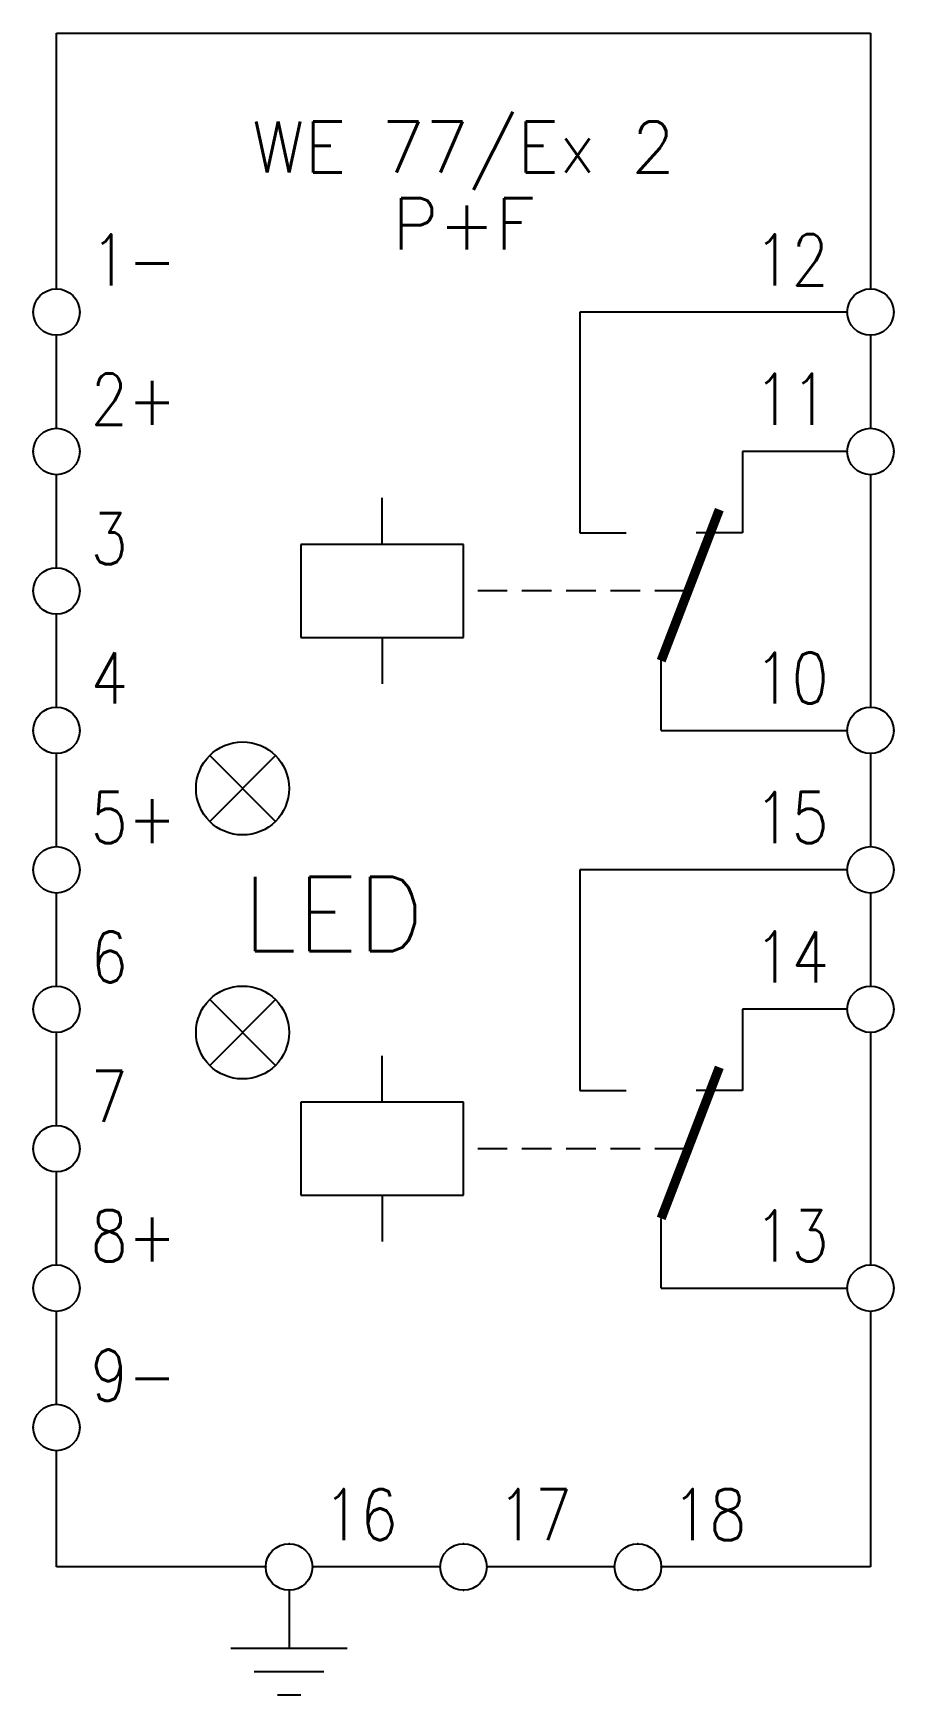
# Model space of a CAD drawing. Extents: x 20 to 320, y 1 to 240.
# Drawn here: x 69 to 106, y 168.5 to 240 of the extents above; entities outside this region: 2.
import ezdxf
from ezdxf.enums import TextEntityAlignment as Align

# ---------------------------------------------------------------- set-up
doc = ezdxf.new("R2010")
doc.units = 0
doc.header["$LTSCALE"] = 0.1
doc.header["$MEASUREMENT"] = 0
doc.linetypes.add('DASHED', pattern=[19.05, 12.7, -6.35])
doc.layers.get('0').update_dxf_attribs({"linetype": 'CONTINUOUS'})
for name, color, linetype in [('1', 8, 'CONTINUOUS'), ('10', 8, 'DASHED'), ('12', 30, 'DASHED'), ('3', 30, 'CONTINUOUS'), ('C', 7, 'CONTINUOUS'), ('TXT', 7, 'CONTINUOUS')]:
    doc.layers.add(name, color=color, linetype=linetype)
doc.styles.add('ROMANS', font='ROMANS.shx')
doc.styles.get("Standard").update_dxf_attribs({"font": 'txt.shx'})

# ---------------------------------------------------------------- blocks, each defined once
blk = doc.blocks.new('ATT_TEXT', base_point=(87.5, 228))
blk = doc.blocks.new('KLEM')
at = {"layer": '1'}
blk.add_circle((0, 0), 1, dxfattribs=at)
at = {"layer": 'C', "color": 1}
blk.add_point((0, 1), dxfattribs=at)
at = {"layer": 'C', "color": 3}
blk.add_point((-1, 0), dxfattribs=at)
at = {"layer": 'C', "color": 4}
blk.add_point((1, 0), dxfattribs=at)
at = {"layer": 'C', "color": 2}
blk.add_point((0, -1), dxfattribs=at)
at = {"flags": 1}
blk.add_attdef('SYMBTYPE', (0, 0), '', height=0.2, dxfattribs=at)
at = {"layer": '10', "style": 'ROMANS', "width": 0.85}
blk.add_attdef('T1', (1.466, 1.151), '', height=2.2, dxfattribs=at)
at = {"layer": '12', "style": 'ROMANS', "width": 0.85}
for tag, p in [('LOCCODE', (-12.037, 1.151)), ('STROOK', (-2.037, 1.151))]:
    blk.add_attdef(tag, text='', height=2.2, dxfattribs=at).set_placement(p, align=Align.RIGHT)
blk = doc.blocks.new('DWGFILE', base_point=(320, 2))
blk = doc.blocks.new('DWGDATE', base_point=(20, 2))

msp = doc.modelspace()

# ---------------------------------------------------------------- linework, layer by layer
at = {"layer": '1'}
for p, q in [((104, 228), (92.5, 228)), ((92.5, 228), (92.5, 218.5)), ((104, 222), (99.5, 222)), ((99.5, 222), (99.5, 218.5)), ((84, 218), (84, 220)), ((92.5, 218.5), (94.5, 218.5)), ((99.5, 218.5), (97.5, 218.5)), ((87.5, 218), (80.5, 218)), ((80.5, 218), (80.5, 214)), ((87.5, 214), (87.5, 218)), ((80.5, 214), (87.5, 214)), ((84, 214), (84, 212)), ((96, 210), (96, 213)), ((96, 210), (104, 210)), ((76.586, 206.086), (79.414, 208.914)), ((76.586, 208.914), (79.414, 206.086)), ((92.5, 204), (92.5, 194.5)), ((104, 204), (92.5, 204)), ((76.586, 198.414), (79.414, 195.586)), ((76.586, 195.586), (79.414, 198.414)), ((99.5, 198), (99.5, 194.5)), ((104, 198), (99.5, 198)), ((84, 194), (84, 196)), ((92.5, 194.5), (94.5, 194.5)), ((99.5, 194.5), (97.5, 194.5)), ((87.5, 194), (80.5, 194)), ((80.5, 194), (80.5, 190)), ((87.5, 190), (87.5, 194)), ((80.5, 190), (87.5, 190)), ((84, 190), (84, 188)), ((96, 186), (96, 189)), ((96, 186), (104, 186)), ((80, 173), (80, 170.5)), ((77.5, 170.5), (82.5, 170.5)), ((78.5, 169.5), (81.5, 169.5)), ((79.5, 168.5), (80.5, 168.5))]:
    msp.add_line(p, q, dxfattribs=at)
at = {"layer": '1', "const_width": 0.4}
for points in [[(96, 213), (98.5, 219.5)], [(96, 189), (98.5, 195.5)]]:
    msp.add_lwpolyline(points, dxfattribs=at)
at = {"layer": '1'}
for centre in [(78, 207.5), (78, 197)]:
    msp.add_circle(centre, 2, dxfattribs=at)
at = {"layer": '10'}
for p, q in [((97, 216), (87.5, 216)), ((97, 192), (87.5, 192))]:
    msp.add_line(p, q, dxfattribs=at)
at = {"layer": '3'}
for p, q in [((70, 240), (105, 240)), ((70, 229), (70, 240)), ((105, 240), (105, 229)), ((70, 223), (70, 227)), ((105, 227), (105, 223)), ((70, 217), (70, 221)), ((105, 221), (105, 211)), ((70, 211), (70, 215)), ((70, 205), (70, 209)), ((105, 209), (105, 205)), ((70, 199), (70, 203)), ((105, 203), (105, 199)), ((70, 193), (70, 197)), ((105, 197), (105, 187)), ((70, 187), (70, 191)), ((70, 181), (70, 185)), ((105, 185), (105, 174)), ((70, 174), (70, 179)), ((79, 174), (70, 174)), ((86.5, 174), (81, 174)), ((94, 174), (88.5, 174)), ((105, 174), (96, 174))]:
    msp.add_line(p, q, dxfattribs=at)

# ---------------------------------------------------------------- block references
at = {"layer": '1'}
for p, values in [((70, 228), {'T1': '1-'}), ((70, 222), {'T1': '2+'}), ((70, 216), {'T1': '3'}), ((70, 210), {'T1': '4'}), ((70, 204), {'T1': '5+'}), ((70, 198), {'T1': '6'}), ((70, 192), {'T1': '7'}), ((70, 186), {'T1': '8+'}), ((70, 180), {'T1': '9-'}), ((80, 174), {'T1': '16'}), ((87.5, 174), {'T1': '17'}), ((95, 174), {'T1': '18'})]:
    msp.add_blockref('KLEM', p, dxfattribs=at).add_auto_attribs(values)
ref = msp.add_blockref('KLEM', (105, 228), dxfattribs=at)
ref.add_attrib('T1', '12', (100, 229.151), dxfattribs={"layer": '10', "height": 2.2, "style": 'ROMANS', "width": 0.85})
ref = msp.add_blockref('KLEM', (105, 222), dxfattribs=at)
ref.add_attrib('T1', '11', (100, 223.151), dxfattribs={"layer": '10', "height": 2.2, "style": 'ROMANS', "width": 0.85})
ref = msp.add_blockref('KLEM', (105, 210), dxfattribs=at)
ref.add_attrib('T1', '10', (100, 211.151), dxfattribs={"layer": '10', "height": 2.2, "style": 'ROMANS', "width": 0.85})
ref = msp.add_blockref('KLEM', (105, 204), dxfattribs=at)
ref.add_attrib('T1', '15', (100, 205.151), dxfattribs={"layer": '10', "height": 2.2, "style": 'ROMANS', "width": 0.85})
ref = msp.add_blockref('KLEM', (105, 198), dxfattribs=at)
ref.add_attrib('T1', '14', (100, 199.151), dxfattribs={"layer": '10', "height": 2.2, "style": 'ROMANS', "width": 0.85})
ref = msp.add_blockref('KLEM', (105, 186), dxfattribs=at)
ref.add_attrib('T1', '13', (100, 187.151), dxfattribs={"layer": '10', "height": 2.2, "style": 'ROMANS', "width": 0.85})
at = {"layer": '10'}
ref = msp.add_blockref('ATT_TEXT', (87.5, 234), dxfattribs=at)
ref.add_attrib('TEXT', 'WE 77/Ex 2', dxfattribs={"height": 2.2, "style": 'ROMANS'}).set_placement((87.5, 234), align=Align.CENTER)
ref = msp.add_blockref('ATT_TEXT', (87.5, 230.7), dxfattribs=at)
ref.add_attrib('TEXT', 'P+F', dxfattribs={"height": 2.2, "style": 'ROMANS'}).set_placement((87.5, 230.7), align=Align.CENTER)
at = {"layer": '12'}
ref = msp.add_blockref('ATT_TEXT', (78, 200.5), dxfattribs=at)
ref.add_attrib('TEXT', 'LED', (78, 200.5), dxfattribs={"height": 3.2, "style": 'ROMANS'})
at = {"layer": 'TXT'}
ref = msp.add_blockref('DWGDATE', (20, 2), dxfattribs=at)
ref.add_attrib('DWGDATE', '29-05-01 13:56:19', (20, 2), dxfattribs={"height": 2})
ref = msp.add_blockref('DWGFILE', (320, 2), dxfattribs=at)
ref.add_attrib('DWGFILE', 'Z:\\Bccappli\\CCSYMLIB\\ELEC\\UM_NEW\\WE77EX2', dxfattribs={"height": 2}).set_placement((320, 2), align=Align.RIGHT)

doc.saveas('drawing.dxf')
